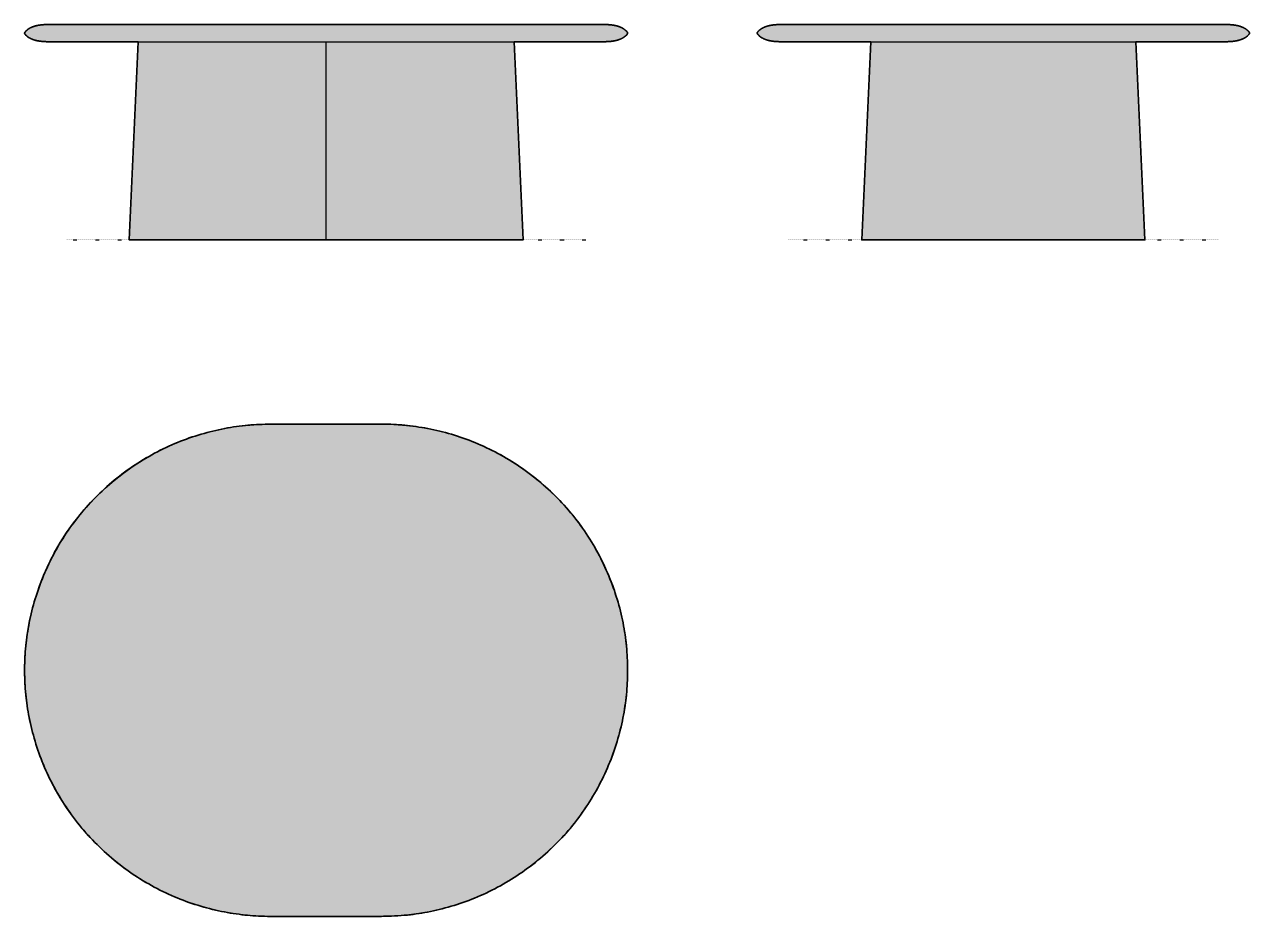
# Model space of a CAD drawing. Header units: millimetres. Extents: x -68 to 1923, y -1100 to 350.
import ezdxf

# ---------------------------------------------------------------- set-up
doc = ezdxf.new("R2010")
doc.units = ezdxf.units.MM
doc.linetypes.add('Dots', pattern=[1, 0, -1])
doc.layers.add('Blocks', color=7, linetype='Continuous')
doc.layers.add('Blocks$Fill', color=7, linetype='Continuous', true_color=0xffffff)
for name, color, linetype, lineweight, true_color in [('Blocks$Inner', 7, 'Continuous', 25, 0x007f00), ('Blocks$Outline', 7, 'Continuous', 35, 0xff3f3f), ('Groud', 7, 'Dots', 25, 0x243775)]:
    doc.layers.add(name, color=color, linetype=linetype, lineweight=lineweight, true_color=true_color)

# ---------------------------------------------------------------- blocks, each defined once
blk = doc.blocks.new('Proto 04 Coffe Table Top')
at = {"layer": 'Blocks$Fill'}
blk.add_hatch(color=256, dxfattribs=at).paths.add_polyline_path([(548.4, 398.6), (539.5, 398.5), (530.6, 398.2), (521.6, 397.7), (512.5, 397), (503.3, 396.1), (494.1, 394.9), (484.9, 393.6), (475.6, 392), (466.3, 390.1), (457, 388.1), (447.7, 385.8), (438.4, 383.2), (429, 380.4), (419.7, 377.4), (410.4, 374.1), (401.2, 370.6), (392, 366.8), (382.8, 362.8), (373.7, 358.5), (364.7, 354), (355.8, 349.2), (346.9, 344.2), (338.2, 338.9), (329.5, 333.4), (321, 327.7), (312.6, 321.8), (304.4, 315.6), (296.3, 309.2), (288.4, 302.6), (280.6, 295.7), (273, 288.7), (265.6, 281.5), (258.4, 274.1), (251.3, 266.5), (244.5, 258.7), (237.9, 250.8), (231.5, 242.7), (225.3, 234.4), (219.3, 226), (213.6, 217.5), (208.1, 208.9), (202.9, 200.1), (197.9, 191.3), (193.1, 182.4), (188.6, 173.3), (184.3, 164.2), (180.3, 155.1), (176.5, 145.9), (173, 136.6), (169.7, 127.3), (166.7, 118), (163.9, 108.7), (161.3, 99.4), (159, 90), (156.9, 80.7), (155.1, 71.4), (153.5, 62.2), (152.1, 52.9), (151, 43.7), (150, 34.6), (149.3, 25.5), (148.8, 16.5), (148.5, 7.5), (148.4, -1.4), (148.5, -10.2), (148.8, -19.2), (149.3, -28.2), (150, -37.3), (151, -46.4), (152.1, -55.6), (153.5, -64.9), (155.1, -74.1), (156.9, -83.4), (159, -92.8), (161.3, -102.1), (163.9, -111.4), (166.7, -120.7), (169.7, -130.1), (173, -139.3), (176.5, -148.6), (180.3, -157.8), (184.3, -167), (188.6, -176.1), (193.1, -185.1), (197.9, -194), (202.9, -202.9), (208.1, -211.6), (213.6, -220.2), (219.3, -228.8), (225.3, -237.1), (231.5, -245.4), (237.9, -253.5), (244.5, -261.4), (251.3, -269.2), (258.4, -276.8), (265.6, -284.2), (273, -291.4), (280.6, -298.5), (288.4, -305.3), (296.3, -311.9), (304.4, -318.3), (312.6, -324.5), (321, -330.4), (329.5, -336.2), (338.2, -341.6), (346.9, -346.9), (355.8, -351.9), (364.7, -356.7), (373.7, -361.2), (382.8, -365.5), (392, -369.5), (401.2, -373.3), (410.4, -376.8), (419.7, -380.1), (429, -383.1), (438.4, -385.9), (447.7, -388.5), (457, -390.8), (466.3, -392.8), (475.6, -394.7), (484.9, -396.3), (494.1, -397.7), (503.3, -398.8), (512.5, -399.7), (521.6, -400.5), (530.6, -401), (539.5, -401.3), (548.4, -401.4), (728.4, -401.4), (737.3, -401.3), (746.3, -401), (755.3, -400.5), (764.4, -399.7), (773.5, -398.8), (782.7, -397.7), (791.9, -396.3), (801.2, -394.7), (810.5, -392.8), (819.8, -390.8), (829.2, -388.5), (838.5, -385.9), (847.8, -383.1), (857.1, -380.1), (866.4, -376.8), (875.7, -373.3), (884.9, -369.5), (894, -365.5), (903.1, -361.2), (912.1, -356.7), (921.1, -351.9), (929.9, -346.9), (938.7, -341.6), (947.3, -336.2), (955.8, -330.4), (964.2, -324.5), (972.4, -318.3), (980.5, -311.9), (988.5, -305.3), (996.3, -298.5), (1003.8, -291.4), (1011.3, -284.2), (1018.5, -276.8), (1025.5, -269.2), (1032.3, -261.4), (1039, -253.5), (1045.4, -245.4), (1051.5, -237.1), (1057.5, -228.8), (1063.2, -220.2), (1068.7, -211.6), (1074, -202.9), (1079, -194), (1083.7, -185.1), (1088.3, -176.1), (1092.5, -167), (1096.6, -157.8), (1100.3, -148.6), (1103.9, -139.3), (1107.2, -130.1), (1110.2, -120.7), (1113, -111.4), (1115.5, -102.1), (1117.8, -92.8), (1119.9, -83.4), (1121.7, -74.1), (1123.3, -64.9), (1124.7, -55.6), (1125.9, -46.4), (1126.8, -37.3), (1127.5, -28.2), (1128, -19.2), (1128.3, -10.2), (1128.4, -1.4), (1128.3, 7.5), (1128, 16.5), (1127.5, 25.5), (1126.8, 34.6), (1125.9, 43.7), (1124.7, 52.9), (1123.3, 62.2), (1121.7, 71.4), (1119.9, 80.7), (1117.8, 90), (1115.5, 99.4), (1113, 108.7), (1110.2, 118), (1107.2, 127.3), (1103.9, 136.6), (1100.3, 145.9), (1096.6, 155.1), (1092.5, 164.2), (1088.3, 173.3), (1083.7, 182.4), (1079, 191.3), (1074, 200.1), (1068.7, 208.9), (1063.2, 217.5), (1057.5, 226), (1051.5, 234.4), (1045.4, 242.7), (1039, 250.8), (1032.3, 258.7), (1025.5, 266.5), (1018.5, 274.1), (1011.3, 281.5), (1003.8, 288.7), (996.3, 295.7), (988.5, 302.6), (980.5, 309.2), (972.4, 315.6), (964.2, 321.8), (955.8, 327.7), (947.3, 333.4), (938.7, 338.9), (929.9, 344.2), (921.1, 349.2), (912.1, 354), (903.1, 358.5), (894, 362.8), (884.9, 366.8), (875.7, 370.6), (866.4, 374.1), (857.1, 377.4), (847.8, 380.4), (838.5, 383.2), (829.2, 385.8), (819.8, 388.1), (810.5, 390.1), (801.2, 392), (791.9, 393.6), (782.7, 394.9), (773.5, 396.1), (764.4, 397), (755.3, 397.7), (746.3, 398.2), (737.3, 398.5), (728.4, 398.6)], flags=0)
at = {"layer": 'Blocks$Inner'}
for p, q in [((548.4, 398.6), (728.4, 398.6)), ((728.4, -401.4), (548.4, -401.4))]:
    blk.add_line(p, q, dxfattribs=at)
at = {"layer": 'Blocks$Inner', "extrusion": (0, 0, -1)}
for centre, start, end in [((-548.4, -1.4), 270, 90), ((-728.4, -1.4), 90, 270)]:
    blk.add_arc(centre, 400, start, end, dxfattribs=at)
at = {"layer": 'Blocks$Outline'}
blk.add_rational_spline([(548.4, 398.6), (148.4, 398.6), (148.4, -1.4), (148.4, -401.4), (548.4, -401.4), (638.4, -401.4), (728.4, -401.4), (1128.4, -401.4), (1128.4, -1.4), (1128.4, 398.6), (728.4, 398.6), (638.4, 398.6), (548.4, 398.6)], [1, 0.707106781187, 1, 0.707106781187, 1, 1, 1, 0.707106781187, 1, 0.707106781187, 1, 1, 1], degree=2, knots=[-4309.911184, -4309.911184, -4309.911184, -3681.592654, -3681.592654, -3053.274123, -3053.274123, -2873.274123, -2873.274123, -2244.955592, -2244.955592, -1616.637061, -1616.637061, -1436.637061, -1436.637061, -1436.637061], dxfattribs=at)
blk = doc.blocks.new('Proto 04 Coffe Table Side')
at = {"layer": 'Blocks$Fill'}
blk.add_hatch(color=256, dxfattribs=at).paths.add_polyline_path([(134.4, 322), (119.9, 0), (579.9, 0), (565.4, 322), (709, 322), (714.2, 322.1), (719.4, 322.3), (722, 322.6), (724.6, 322.9), (727.2, 323.3), (729.8, 323.7), (731.1, 324), (732.4, 324.4), (733.7, 324.7), (734.9, 325.1), (736.2, 325.6), (737.4, 326), (738.7, 326.5), (739.9, 327.1), (740.5, 327.4), (741.1, 327.7), (741.7, 328), (742.2, 328.4), (742.8, 328.7), (743.4, 329.1), (743.9, 329.4), (744.5, 329.8), (745, 330.2), (745.5, 330.6), (746, 331.1), (746.6, 331.5), (747, 331.9), (747.5, 332.4), (748, 332.9), (748.5, 333.4), (748.6, 333.4), (748.7, 333.5), (748.8, 333.7), (748.8, 333.8), (748.9, 333.9), (749, 334), (749.1, 334.1), (749.2, 334.2), (749.3, 334.3), (749.3, 334.4), (749.4, 334.5), (749.5, 334.6), (749.6, 334.8), (749.6, 334.9), (749.7, 335), (749.8, 335.1), (749.8, 335.2), (749.8, 335.2), (749.8, 335.3), (749.8, 335.3), (749.8, 335.4), (749.9, 335.4), (749.9, 335.5), (749.9, 335.5), (749.9, 335.6), (749.9, 335.7), (749.9, 335.7), (749.9, 335.8), (749.9, 335.8), (749.9, 335.9), (749.9, 335.9), (749.9, 336), (749.9, 336.1), (749.9, 336.1), (749.9, 336.2), (749.9, 336.2), (749.9, 336.3), (749.9, 336.3), (749.9, 336.4), (749.9, 336.5), (749.9, 336.5), (749.9, 336.6), (749.8, 336.6), (749.8, 336.7), (749.8, 336.7), (749.8, 336.8), (749.8, 336.8), (749.8, 336.9), (749.7, 337), (749.6, 337.1), (749.6, 337.2), (749.5, 337.4), (749.4, 337.5), (749.3, 337.6), (749.3, 337.7), (749.2, 337.8), (749.1, 337.9), (749, 338), (748.9, 338.1), (748.8, 338.2), (748.8, 338.3), (748.7, 338.5), (748.6, 338.6), (748.5, 338.6), (748, 339.1), (747.5, 339.6), (747, 340.1), (746.6, 340.5), (746, 340.9), (745.5, 341.4), (745, 341.8), (744.5, 342.2), (743.9, 342.6), (743.4, 342.9), (742.8, 343.3), (742.2, 343.6), (741.7, 344), (741.1, 344.3), (740.5, 344.6), (739.9, 344.9), (738.7, 345.5), (737.4, 346), (736.2, 346.4), (734.9, 346.9), (733.7, 347.3), (732.4, 347.6), (731.1, 348), (729.8, 348.3), (727.2, 348.7), (724.6, 349.1), (722, 349.4), (719.4, 349.7), (714.2, 349.9), (709, 350), (-9.1, 350), (-14.4, 349.9), (-19.6, 349.7), (-22.2, 349.4), (-24.8, 349.1), (-27.4, 348.7), (-29.9, 348.3), (-31.2, 348), (-32.5, 347.6), (-33.8, 347.3), (-35.1, 346.9), (-36.3, 346.4), (-37.6, 346), (-38.8, 345.5), (-40, 344.9), (-40.6, 344.6), (-41.2, 344.3), (-41.8, 344), (-42.4, 343.6), (-42.9, 343.3), (-43.5, 342.9), (-44.1, 342.6), (-44.6, 342.2), (-45.1, 341.8), (-45.7, 341.4), (-46.2, 340.9), (-46.7, 340.5), (-47.2, 340.1), (-47.7, 339.6), (-48.2, 339.1), (-48.6, 338.6), (-48.7, 338.6), (-48.8, 338.5), (-48.9, 338.3), (-49, 338.2), (-49.1, 338.1), (-49.2, 338), (-49.2, 337.9), (-49.3, 337.8), (-49.4, 337.7), (-49.5, 337.6), (-49.6, 337.5), (-49.6, 337.4), (-49.7, 337.2), (-49.8, 337.1), (-49.8, 337), (-49.9, 336.9), (-49.9, 336.8), (-49.9, 336.8), (-50, 336.7), (-50, 336.7), (-50, 336.6), (-50, 336.6), (-50, 336.5), (-50, 336.5), (-50, 336.4), (-50, 336.3), (-50.1, 336.3), (-50.1, 336.2), (-50.1, 336.2), (-50.1, 336.1), (-50.1, 336.1), (-50.1, 336), (-50.1, 335.9), (-50.1, 335.9), (-50.1, 335.8), (-50.1, 335.8), (-50.1, 335.7), (-50, 335.7), (-50, 335.6), (-50, 335.5), (-50, 335.5), (-50, 335.4), (-50, 335.4), (-50, 335.3), (-50, 335.3), (-49.9, 335.2), (-49.9, 335.2), (-49.9, 335.1), (-49.8, 335), (-49.8, 334.9), (-49.7, 334.8), (-49.6, 334.6), (-49.6, 334.5), (-49.5, 334.4), (-49.4, 334.3), (-49.3, 334.2), (-49.2, 334.1), (-49.2, 334), (-49.1, 333.9), (-49, 333.8), (-48.9, 333.7), (-48.8, 333.5), (-48.7, 333.4), (-48.6, 333.4), (-48.2, 332.9), (-47.7, 332.4), (-47.2, 331.9), (-46.7, 331.5), (-46.2, 331.1), (-45.7, 330.6), (-45.1, 330.2), (-44.6, 329.8), (-44.1, 329.4), (-43.5, 329.1), (-42.9, 328.7), (-42.4, 328.4), (-41.8, 328), (-41.2, 327.7), (-40.6, 327.4), (-40, 327.1), (-38.8, 326.5), (-37.6, 326), (-36.3, 325.6), (-35.1, 325.1), (-33.8, 324.7), (-32.5, 324.4), (-31.2, 324), (-29.9, 323.7), (-27.4, 323.3), (-24.8, 322.9), (-22.2, 322.6), (-19.6, 322.3), (-14.4, 322.1), (-9.1, 322)], flags=0)
at = {"layer": 'Blocks$Inner'}
for p, q in [((709, 350), (-9.1, 350)), ((-9.1, 322), (709, 322))]:
    blk.add_line(p, q, dxfattribs=at)
blk.add_lwpolyline([(134.4, 322), (119.9, 0), (579.9, 0), (565.4, 322)], dxfattribs=at)
for centre, radius, start, end in [((-43.6, 333.7), 7.07, 135.1667, 152.8943), ((-27.5, 318.6), 29.1, 115.5774, 136.5874), ((-21, 304.5), 44.7, 101.5698, 115.2173), ((-12.2, 256.7), 93.3, 94.5287, 100.9529), ((-9.2, 190.2), 159.8, 89.9646, 93.7131), ((709.1, 190.2), 159.8, 86.2869, 90.0354), ((712.1, 256.7), 93.3, 79.0471, 85.4713), ((720.8, 304.5), 44.7, 64.7827, 78.4302), ((727.3, 318.6), 29.1, 43.4126, 64.4226), ((743.5, 333.7), 7.07, 27.1057, 44.8333), ((-47.8, 336), 2.23, 156.9772, 180.3107), ((-47.8, 336), 2.23, 179.6893, 203.0228), ((-43.6, 338.3), 7.07, 207.1057, 224.8333), ((-27.5, 353.4), 29.1, 223.4126, 244.4226), ((-21, 367.5), 44.7, 244.7827, 258.4302), ((-12.2, 415.3), 93.3, 259.0471, 265.4713), ((-9.2, 481.8), 159.8, 266.2869, 270.0354), ((709.1, 481.8), 159.8, 269.9646, 273.7131), ((712.1, 415.3), 93.3, 274.5287, 280.9529), ((720.8, 367.5), 44.7, 281.5698, 295.2173), ((727.3, 353.4), 29.1, 295.5774, 316.5874), ((743.5, 338.3), 7.07, 315.1667, 332.8943), ((747.7, 336), 2.23, 359.6893, 23.0228), ((747.7, 336), 2.23, 336.9772, 0.3107)]:
    blk.add_arc(centre, radius, start, end, dxfattribs=at)
at = {"layer": 'Blocks$Outline'}
blk.add_lwpolyline([(134.4, 322), (119.9, 0), (579.9, 0), (565.4, 322)], dxfattribs=at)
for points, weights, knots in [([(-9.1, 350), (-14.4, 350), (-19.6, 349.7), (-24.8, 349.3), (-29.9, 348.3), (-35.2, 347.2), (-40, 344.9), (-44.9, 342.6), (-48.6, 338.6), (-49.4, 337.9), (-49.9, 336.9), (-50.1, 336.5), (-50.1, 336), (-50.1, 335.5), (-49.9, 335.1), (-49.4, 334.1), (-48.6, 333.4), (-44.9, 329.4), (-40, 327.1), (-35.2, 324.8), (-29.9, 323.7), (-24.8, 322.7), (-19.6, 322.3), (-14.4, 322), (-9.1, 322), (62.6, 322), (134.4, 322)], [1, 0.999465026956, 1, 0.998428956726, 1, 0.992916283746, 1, 0.983238884281, 1, 0.988057410494, 1, 0.979340257124, 1, 0.979340257124, 1, 0.988057410494, 1, 0.983238884281, 1, 0.992916283746, 1, 0.998428956726, 1, 0.999465026956, 1, 1, 1], [0, 0, 0, 10.453625, 10.453625, 20.911031, 20.911031, 31.559843, 31.559843, 42.243255, 42.243255, 44.431805, 44.431805, 45.33935, 45.33935, 46.246894, 46.246894, 48.435444, 48.435444, 59.118856, 59.118856, 69.767669, 69.767669, 80.225074, 80.225074, 90.678699, 90.678699, 234.260131, 234.260131, 234.260131]), ([(565.4, 322), (637.2, 322), (709, 322), (714.2, 322), (719.4, 322.3), (724.7, 322.7), (729.8, 323.7), (735, 324.8), (739.9, 327.1), (744.8, 329.4), (748.5, 333.4), (749.2, 334.1), (749.8, 335.1), (749.9, 335.5), (749.9, 336), (749.9, 336.5), (749.8, 336.9), (749.2, 337.9), (748.5, 338.6), (744.8, 342.6), (739.9, 344.9), (735, 347.2), (729.8, 348.3), (724.7, 349.3), (719.4, 349.7), (714.2, 350), (709, 350), (349.9, 350), (-9.1, 350)], [1, 1, 1, 0.999465026956, 1, 0.998428956726, 1, 0.992916283746, 1, 0.983238884281, 1, 0.988057410494, 1, 0.979340257124, 1, 0.979340257124, 1, 0.988057410494, 1, 0.983238884281, 1, 0.992916283746, 1, 0.998428956726, 1, 0.999465026956, 1, 1, 1], [665.242206, 665.242206, 665.242206, 808.823627, 808.823627, 819.277252, 819.277252, 829.734658, 829.734658, 840.383471, 840.383471, 851.066883, 851.066883, 853.255433, 853.255433, 854.162977, 854.162977, 855.070521, 855.070521, 857.259071, 857.259071, 867.942483, 867.942483, 878.591296, 878.591296, 889.048702, 889.048702, 899.502327, 899.502327, 1617.647254, 1617.647254, 1617.647254])]:
    blk.add_rational_spline(points, weights, degree=2, knots=knots, dxfattribs=at)
blk = doc.blocks.new('Proto 04 Coffe Table Front')
at = {"layer": 'Blocks$Fill'}
blk.add_hatch(color=256, dxfattribs=at).paths.add_polyline_path([(116.4, 322), (101.9, 0), (741.9, 0), (727.4, 322), (871, 322), (876.2, 322.1), (881.4, 322.3), (884, 322.6), (886.6, 322.9), (889.2, 323.3), (891.8, 323.7), (893.1, 324), (894.4, 324.4), (895.7, 324.7), (896.9, 325.1), (898.2, 325.6), (899.4, 326), (900.7, 326.5), (901.9, 327.1), (902.5, 327.4), (903.1, 327.7), (903.6, 328), (904.2, 328.4), (904.8, 328.7), (905.4, 329.1), (905.9, 329.4), (906.5, 329.8), (907, 330.2), (907.5, 330.6), (908, 331.1), (908.5, 331.5), (909, 331.9), (909.5, 332.4), (910, 332.9), (910.5, 333.4), (910.6, 333.4), (910.6, 333.5), (910.7, 333.7), (910.8, 333.8), (910.9, 333.9), (911, 334), (911.1, 334.1), (911.2, 334.2), (911.2, 334.3), (911.3, 334.4), (911.4, 334.5), (911.5, 334.6), (911.5, 334.8), (911.6, 334.9), (911.7, 335), (911.7, 335.1), (911.8, 335.2), (911.8, 335.2), (911.8, 335.3), (911.8, 335.3), (911.8, 335.4), (911.8, 335.4), (911.9, 335.5), (911.9, 335.5), (911.9, 335.6), (911.9, 335.7), (911.9, 335.7), (911.9, 335.8), (911.9, 335.8), (911.9, 335.9), (911.9, 335.9), (911.9, 336), (911.9, 336.1), (911.9, 336.1), (911.9, 336.2), (911.9, 336.2), (911.9, 336.3), (911.9, 336.3), (911.9, 336.4), (911.9, 336.5), (911.9, 336.5), (911.8, 336.6), (911.8, 336.6), (911.8, 336.7), (911.8, 336.7), (911.8, 336.8), (911.8, 336.8), (911.7, 336.9), (911.7, 337), (911.6, 337.1), (911.5, 337.2), (911.5, 337.4), (911.4, 337.5), (911.3, 337.6), (911.2, 337.7), (911.2, 337.8), (911.1, 337.9), (911, 338), (910.9, 338.1), (910.8, 338.2), (910.7, 338.3), (910.6, 338.5), (910.6, 338.6), (910.5, 338.6), (910, 339.1), (909.5, 339.6), (909, 340.1), (908.5, 340.5), (908, 340.9), (907.5, 341.4), (907, 341.8), (906.5, 342.2), (905.9, 342.6), (905.4, 342.9), (904.8, 343.3), (904.2, 343.6), (903.6, 344), (903.1, 344.3), (902.5, 344.6), (901.9, 344.9), (900.7, 345.5), (899.4, 346), (898.2, 346.4), (896.9, 346.9), (895.7, 347.3), (894.4, 347.6), (893.1, 348), (891.8, 348.3), (889.2, 348.7), (886.6, 349.1), (884, 349.4), (881.4, 349.7), (876.2, 349.9), (871, 350), (-27.2, 350), (-32.4, 349.9), (-37.6, 349.7), (-40.2, 349.4), (-42.8, 349.1), (-45.4, 348.7), (-48, 348.3), (-49.3, 348), (-50.6, 347.6), (-51.8, 347.3), (-53.1, 346.9), (-54.4, 346.4), (-55.6, 346), (-56.8, 345.5), (-58, 344.9), (-58.6, 344.6), (-59.2, 344.3), (-59.8, 344), (-60.4, 343.6), (-61, 343.3), (-61.5, 342.9), (-62.1, 342.6), (-62.6, 342.2), (-63.2, 341.8), (-63.7, 341.4), (-64.2, 340.9), (-64.7, 340.5), (-65.2, 340.1), (-65.7, 339.6), (-66.2, 339.1), (-66.6, 338.6), (-66.7, 338.6), (-66.8, 338.5), (-66.9, 338.3), (-67, 338.2), (-67.1, 338.1), (-67.2, 338), (-67.3, 337.9), (-67.3, 337.8), (-67.4, 337.7), (-67.5, 337.6), (-67.6, 337.5), (-67.6, 337.4), (-67.7, 337.2), (-67.8, 337.1), (-67.8, 337), (-67.9, 336.9), (-67.9, 336.8), (-68, 336.8), (-68, 336.7), (-68, 336.7), (-68, 336.6), (-68, 336.6), (-68, 336.5), (-68, 336.5), (-68.1, 336.4), (-68.1, 336.3), (-68.1, 336.3), (-68.1, 336.2), (-68.1, 336.2), (-68.1, 336.1), (-68.1, 336.1), (-68.1, 336), (-68.1, 335.9), (-68.1, 335.9), (-68.1, 335.8), (-68.1, 335.8), (-68.1, 335.7), (-68.1, 335.7), (-68.1, 335.6), (-68, 335.5), (-68, 335.5), (-68, 335.4), (-68, 335.4), (-68, 335.3), (-68, 335.3), (-68, 335.2), (-67.9, 335.2), (-67.9, 335.1), (-67.8, 335), (-67.8, 334.9), (-67.7, 334.8), (-67.6, 334.6), (-67.6, 334.5), (-67.5, 334.4), (-67.4, 334.3), (-67.3, 334.2), (-67.3, 334.1), (-67.2, 334), (-67.1, 333.9), (-67, 333.8), (-66.9, 333.7), (-66.8, 333.5), (-66.7, 333.4), (-66.6, 333.4), (-66.2, 332.9), (-65.7, 332.4), (-65.2, 331.9), (-64.7, 331.5), (-64.2, 331.1), (-63.7, 330.6), (-63.2, 330.2), (-62.6, 329.8), (-62.1, 329.4), (-61.5, 329.1), (-61, 328.7), (-60.4, 328.4), (-59.8, 328), (-59.2, 327.7), (-58.6, 327.4), (-58, 327.1), (-56.8, 326.5), (-55.6, 326), (-54.4, 325.6), (-53.1, 325.1), (-51.8, 324.7), (-50.6, 324.4), (-49.3, 324), (-48, 323.7), (-45.4, 323.3), (-42.8, 322.9), (-40.2, 322.6), (-37.6, 322.3), (-32.4, 322.1), (-27.2, 322)], flags=0)
at = {"layer": 'Blocks$Inner'}
for p, q in [((871, 350), (-27.2, 350)), ((-27.2, 322), (871, 322)), ((421.9, 0), (421.9, 322))]:
    blk.add_line(p, q, dxfattribs=at)
blk.add_lwpolyline([(116.4, 322), (101.9, 0), (741.9, 0), (727.4, 322)], dxfattribs=at)
for centre, radius, start, end in [((-61.6, 333.7), 7.07, 135.1667, 152.8943), ((-45.5, 318.6), 29.1, 115.5774, 136.5874), ((-39, 304.5), 44.7, 101.5698, 115.2173), ((-30.2, 256.7), 93.3, 94.5287, 100.9529), ((-27.3, 190.2), 159.8, 89.9646, 93.7131), ((871.1, 190.2), 159.8, 86.2869, 90.0354), ((874.1, 256.7), 93.3, 79.0471, 85.4713), ((882.8, 304.5), 44.7, 64.7827, 78.4302), ((889.3, 318.6), 29.1, 43.4126, 64.4226), ((905.4, 333.7), 7.07, 27.1057, 44.8333), ((-65.9, 336), 2.23, 156.9772, 180.3107), ((-65.9, 336), 2.23, 179.6893, 203.0228), ((-61.6, 338.3), 7.07, 207.1057, 224.8333), ((-45.5, 353.4), 29.1, 223.4126, 244.4226), ((-39, 367.5), 44.7, 244.7827, 258.4302), ((-30.2, 415.3), 93.3, 259.0471, 265.4713), ((-27.3, 481.8), 159.8, 266.2869, 270.0354), ((871.1, 481.8), 159.8, 269.9646, 273.7131), ((874.1, 415.3), 93.3, 274.5287, 280.9529), ((882.8, 367.5), 44.7, 281.5698, 295.2173), ((889.3, 353.4), 29.1, 295.5774, 316.5874), ((905.4, 338.3), 7.07, 315.1667, 332.8943), ((909.7, 336), 2.23, 359.6893, 23.0228), ((909.7, 336), 2.23, 336.9772, 0.3107)]:
    blk.add_arc(centre, radius, start, end, dxfattribs=at)
at = {"layer": 'Blocks$Outline'}
blk.add_lwpolyline([(116.4, 322), (101.9, 0), (741.9, 0), (727.4, 322)], dxfattribs=at)
for points, weights, knots in [([(-27.2, 350), (-32.4, 350), (-37.6, 349.7), (-42.8, 349.3), (-48, 348.3), (-53.2, 347.2), (-58, 344.9), (-62.9, 342.6), (-66.6, 338.6), (-67.4, 337.9), (-67.9, 336.9), (-68.1, 336.5), (-68.1, 336), (-68.1, 335.5), (-67.9, 335.1), (-67.4, 334.1), (-66.6, 333.4), (-62.9, 329.4), (-58, 327.1), (-53.2, 324.8), (-48, 323.7), (-42.8, 322.7), (-37.6, 322.3), (-32.4, 322), (-27.2, 322), (44.6, 322), (116.4, 322)], [1, 0.999465026956, 1, 0.998428956726, 1, 0.992916283746, 1, 0.983238884281, 1, 0.988057410494, 1, 0.979340257124, 1, 0.979340257124, 1, 0.988057410494, 1, 0.983238884281, 1, 0.992916283746, 1, 0.998428956726, 1, 0.999465026956, 1, 1, 1], [0, 0, 0, 10.453625, 10.453625, 20.911031, 20.911031, 31.559843, 31.559843, 42.243255, 42.243255, 44.431805, 44.431805, 45.33935, 45.33935, 46.246894, 46.246894, 48.435444, 48.435444, 59.118856, 59.118856, 69.767669, 69.767669, 80.225074, 80.225074, 90.678699, 90.678699, 234.260124, 234.260124, 234.260124]), ([(727.4, 322), (799.2, 322), (871, 322), (876.2, 322), (881.4, 322.3), (886.7, 322.7), (891.8, 323.7), (897, 324.8), (901.9, 327.1), (906.7, 329.4), (910.5, 333.4), (911.2, 334.1), (911.7, 335.1), (911.9, 335.5), (911.9, 336), (911.9, 336.5), (911.7, 336.9), (911.2, 337.9), (910.5, 338.6), (906.7, 342.6), (901.9, 344.9), (897, 347.2), (891.8, 348.3), (886.7, 349.3), (881.4, 349.7), (876.2, 350), (871, 350), (421.9, 350), (-27.2, 350)], [1, 1, 1, 0.999465026956, 1, 0.998428956726, 1, 0.992916283746, 1, 0.983238884281, 1, 0.988057410494, 1, 0.979340257124, 1, 0.979340257124, 1, 0.988057410494, 1, 0.983238884281, 1, 0.992916283746, 1, 0.998428956726, 1, 0.999465026956, 1, 1, 1], [845.242203, 845.242203, 845.242203, 988.823627, 988.823627, 999.277252, 999.277252, 1009.734658, 1009.734658, 1020.383471, 1020.383471, 1031.066883, 1031.066883, 1033.255433, 1033.255433, 1034.162977, 1034.162977, 1035.070521, 1035.070521, 1037.259071, 1037.259071, 1047.942483, 1047.942483, 1058.591296, 1058.591296, 1069.048702, 1069.048702, 1079.502327, 1079.502327, 1977.647254, 1977.647254, 1977.647254])]:
    blk.add_rational_spline(points, weights, degree=2, knots=knots, dxfattribs=at)

msp = doc.modelspace()

# ---------------------------------------------------------------- linework, layer by layer
at = {"layer": 'Groud'}
for points in [[(0, 0), (843.8, 0)], [(1172.6, 0), (1872.5, 0)]]:
    msp.add_lwpolyline(points, dxfattribs=at)

# ---------------------------------------------------------------- block references
at = {"layer": 'Blocks'}
for name, p in [('Proto 04 Coffe Table Front', (0, 0)), ('Proto 04 Coffe Table Side', (1172.6, 0)), ('Proto 04 Coffe Table Top', (-216.5, -698.1))]:
    msp.add_blockref(name, p, dxfattribs=at)

doc.saveas('drawing.dxf')
